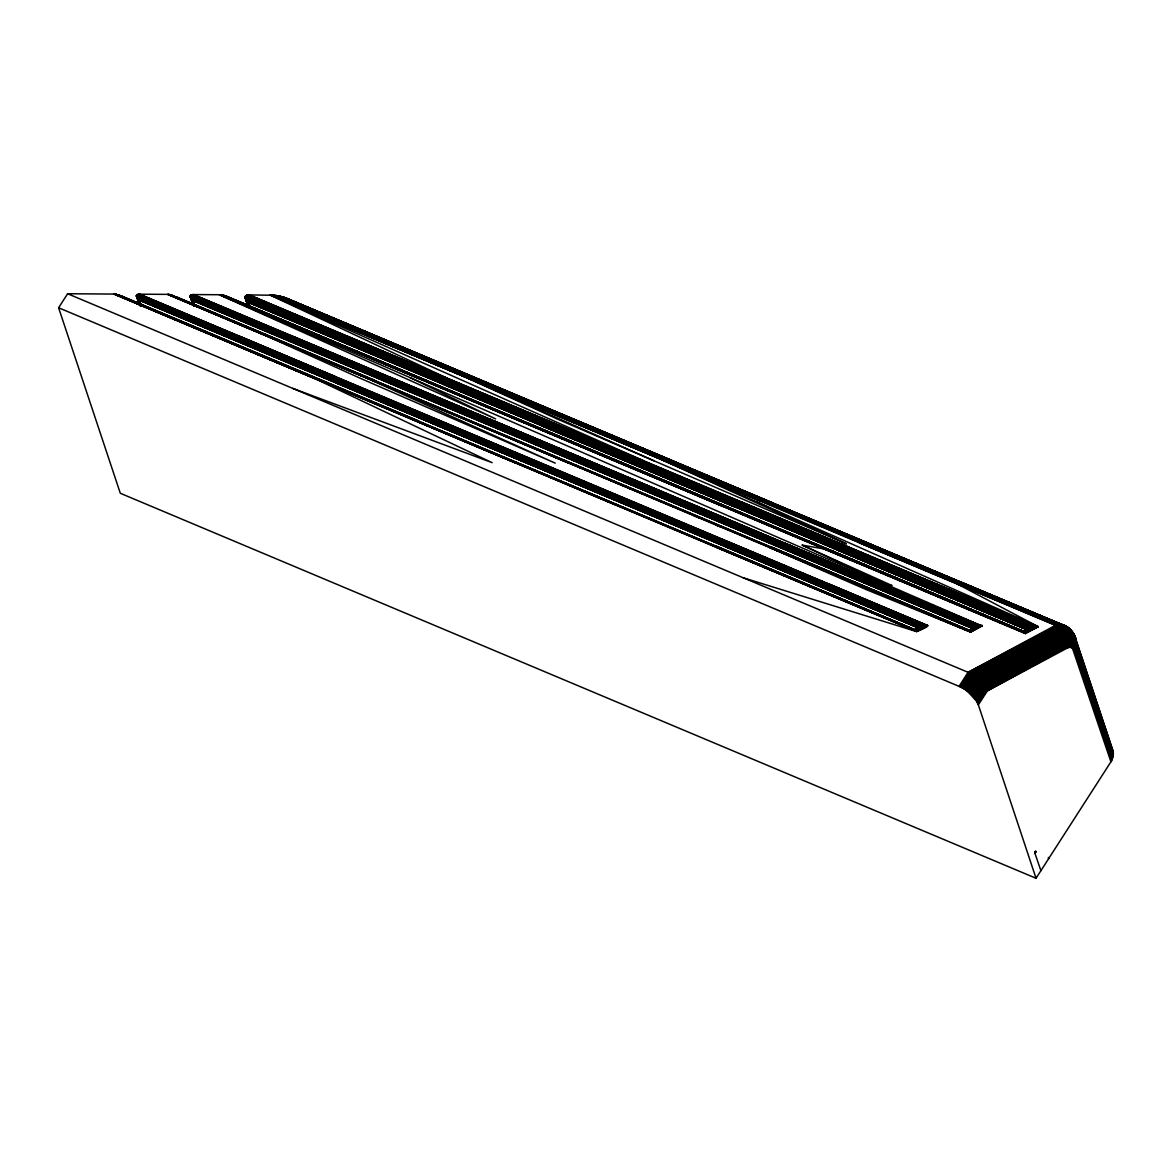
<?xml version="1.0" encoding="UTF-8"?>
<svg xmlns="http://www.w3.org/2000/svg" width="1172" height="1172" viewBox="0 0 1172 1172"><rect width="100%" height="100%" fill="white"/><g stroke="black" fill="none" stroke-linecap="round" stroke-linejoin="round"><path stroke-width="1.5" d="M58.6 307.753L120.306 493.266L1036.033 878.268L1111.539 760.862L1074.402 649.229C1081.053 638.286 1067.78 620.501 1055.591 625.291L968.087 672.318L959.062 686.338L58.6 307.753L67.624 293.733L114.812 294.084L121.287 295.901L127.689 299.534M1111.539 760.862L1113.4 753.259L1110.236 745.363M485.53 423.238L972.614 628.47L193.219 300.779C190.684 299.549 188.531 294.392 192.999 294.568L979.177 626.068C946.917 640.703 1005.195 613.234 970.768 632.104L866.884 589.868L769.945 547.661L970.768 632.104L167.523 294.377L139.717 294.201C134.985 293.586 136.538 299.08 139.453 300.428L141.167 305.584M1036.033 878.268L978.356 704.87L987.381 690.85L1068.454 647.413L1068.381 637.465L1065.714 630.419L1059.283 624.837L960.967 583.187M1068.088 647.53C1070.3 638.579 1065.421 628.338 1056.88 624.72L861.288 542.358L958.901 583.524M1110.939 761.873L1072.439 648.175L1074.314 641.025L1073.493 635.107L1070.3 629.598L1062.784 624.632L1067.077 627.723L1070.578 632.675L1072.248 639.927L1071.34 646.182L1074.402 649.229M835.138 529.568L1064.484 625.54C1073.274 628.968 1077.508 640.146 1072.688 648.409M978.356 704.87L976.613 701.193L985.623 687.173L1067.765 643.032C1070.534 641.069 1076.731 643.032 1072.028 646.446C1075.559 637.568 1072.497 628.295 1063.37 624.896M977.624 703.068L986.648 689.048L1067.736 645.479L1066.461 635.444L1063.077 630.053L1056.236 624.984L665.711 460.01L763.836 501.059M1068.454 647.413L1071.252 647.471C1074.27 640.63 1072.351 632.089 1067.091 627.02C1059.473 622.757 1073.86 630.58 1073.772 634.579L1113.4 753.259M1072.922 648.658C1078.284 641.758 1073.596 625.892 1063.282 631.327L976.965 677.709L967.955 691.729L976.613 701.193M978.034 703.976L987.044 689.971L1067.619 646.666C1076.834 643.736 1068.468 626.244 1060.88 624.193L963.97 583.334M1112.873 757.654L1075.735 646.021L1075.779 638.93L1072.863 632.763M1066.71 627.928C1070.93 627.02 1078.372 642.71 1074.958 637.451C1073.259 634.404 1065.714 632.953 1066.842 638.095L983.586 684.258L974.562 698.278M1070.578 647.281L1071.779 639.824L1070.505 633.686L1067.311 628.456L1061.524 624.28L1063.693 629.789L975.895 676.874L966.871 690.894L967.955 691.729M1068.381 629.642L1069.406 630.199L1064.484 625.54L1071.999 631.913L1069.172 647.252M1072.351 646.607C1076.511 638.652 1070.344 622.288 1059.737 627.753L972.54 674.618L963.516 688.638L959.062 686.338M716.868 546.298L915.259 629.965C921.28 624.295 939.08 622.83 916.68 631.605L742.96 577.679M1072.439 648.175C1075.251 641.333 1074.314 629.877 1065.934 626.859L1067.56 627.445L1065.934 626.859M1069.963 642.315L1068.674 629.525L1062.228 629.115L974.796 676.083L965.772 690.103L966.871 690.894M582.894 463.819L192.311 299.959L194.01 305.072L191.226 297.073L193.629 304.676L191.93 299.549L974.21 628.69L974.503 627.811L386.613 379.201M1071.721 642.359L1069.86 646.021C1072.043 637.539 1067.78 627.606 1059.561 624.149L961.729 583.143M1075.779 638.93L1074.988 641.685L1113.312 755.457M971.046 694.425L980.07 680.405L1065.363 634.565C1070.886 631.312 1074.621 635.883 1075.588 640.176C1077.258 643.311 1075.032 636.586 1072.761 636.557C1070.754 635.59 1068.337 635.854 1066.432 636.894L981.916 682.309L972.892 696.329M1068.805 647.31L1069.377 639.853L1067.062 632.587L979.059 679.482L970.05 693.502M67.624 293.733L968.087 672.318L975.895 676.874L983.586 684.258L1067.194 639.326L1067.575 630.258L1060.221 624.149L1067.062 633.862M1069.113 636.015L1069.377 630.521M1071.047 633.803L1070.197 638.462L1067.194 639.326M973.756 697.296L982.781 683.276L1068.381 637.465L1068.556 636.103M1072.585 634.462L1072.277 636.352M1112.506 758.753L1075.369 647.105C1077.493 642.578 1071.12 639.385 1067.648 641.787L985.007 686.206L975.983 700.226M676.654 462.471L285.558 297.864L274.541 295.285L249.123 294.919C243.205 294.143 245.153 301.028 248.801 302.698L540.614 424.982M1068.161 638.887L1067.648 641.787L985.623 687.173L983.586 684.258M1073.845 638.301L1068.908 637.348L1068.395 640.132L984.334 685.239L975.309 699.259M1073.713 647.852C1077.376 641.04 1074.709 630.741 1067.033 628.529L1068.102 629.012M1074.607 637.011L1071.955 643.706L1067.78 644.263L986.165 688.125L977.155 702.145M1112.067 759.808L1074.929 648.175L1075.574 645.596L1074.021 643.457M1067.751 647.662L1067.018 635.224M1073.347 649.244L1075.618 641.318L1073.274 633.393M1068.088 641.582L1067.765 643.032L986.165 688.125L987.381 690.85L1067.97 646.49C1069.025 643.076 1074.402 645.23 1074.929 648.175M1068.19 642.827L1069.948 630.712M1069.011 641.231L1070.563 631.752L1070.358 630.243L1068.674 629.525M1073.406 638.008L1073.786 634.242L1070.607 631.488M1074.621 638.96L1074.885 636.293L1070.285 629.789M1072.014 637.422L1069.318 644.893M1069.889 647.222L1070.695 638.447L1067.575 630.258M1072.497 637.583L1070.3 643.531M1068.63 642.652L1067.736 645.479L1068.527 645.127M870.43 589.882L970.621 631.825L981.404 626.038L192.999 294.568L219.369 294.729L1025.441 633.627L1038.289 626.712L1031.375 627.357L1028.591 629.95L246.589 300.486L248.332 305.672L245.827 298.157L248.127 305.013M1069.948 641.04L1071.648 633.07L1067.941 627.65L1069.816 629.95M1068.615 643.882L1067.619 646.666M1113.4 754.358L1074.68 640.132L1075.134 636.85M1070.197 638.462L1073.083 639.018L1072.219 641.201M1073.669 649.889L1075.207 646.695L1071.955 643.706M1071.794 641.084L1073.244 633.246M1071.281 642.3L1070.124 644.79M1072.658 641.333L1071.545 643.618M1073.523 649.552L1075.793 642.901L1074.885 636.293L1113.122 751.12M1073.845 641.963C1074.783 639.619 1070.095 639.326 1068.395 640.132M1072.937 642.754L1073.464 641.714M529.627 460.845L921.309 626.551L920.298 627.518L235.133 339.191M1075.999 643.369L1075.164 644.79M1074.343 643.75L1076.16 640.557M1071.691 644.966L1072.336 643.838M1073.318 642.959L1070.622 646.036M1074.914 644.424L1076.072 642.241L1076.174 643.824M1073.083 644.204L1075.471 639.033L1074.299 635.898M960.161 686.821L969.185 672.801L1056.661 625.804C1061.891 622.625 1068.483 626.683 1071.018 631.225M961.274 687.378L970.299 673.358L1056.661 625.804L1062.477 630.346L1066.432 636.894M962.402 687.979L971.427 673.959L1057.715 626.375L1061.671 625.233L1065.465 625.965M965.772 690.103L964.659 689.341L973.668 675.321L1060.689 628.558L1064.557 627.445L1068.249 628.163M969.01 692.593L978.034 678.573L1063.282 631.327L1069.435 631.43L1073.01 633.334M971.984 695.362L981.008 681.342L1066.461 635.444M1034.832 852.791L1035.579 851.194L1034.686 852.601L1040.912 870.693M1034.964 852.982L1035.74 851.385M1035.11 853.26L1035.814 851.487M1035.14 853.348L1035.975 851.766M1073.083 645.625L1073.742 644.659M1072.658 646.798L1076.072 641.128L1076.262 642.725M1072.951 647.032L1073.684 646.124M1074.197 646.724L1075.808 644.483L1113.122 756.555M1074.416 647.047L1075.735 646.021M1073.918 648.16L1075.369 647.105M485.267 419.825L976.027 626.727L969.391 630.697L974.372 628.016L582.718 462.793M1023.859 632.484L1027.434 630.346M917.031 630.038L920.123 628.207L626.742 504.107M932.238 586.483L1029.983 627.972C1025.104 629.335 1018.805 635.414 1028.708 629.32L735.342 504.956L833.321 545.962M917.002 629.818L920.137 627.972L822.392 586.615M916.577 629.642L919.053 628.236M969.42 630.844L974.372 628.016L190.758 298.01L680.698 503.608M735.518 504.546L1029.06 628.749L1023.698 631.811L1028.855 629.012L931.154 587.582M979.059 679.482L1064.616 632.074L1064.747 633.437L980.07 680.405M915.259 629.965L920.796 626.917L136.655 296.955L332.702 379.435M969.347 630.463L974.884 627.401L190.421 297.292L681.152 502.935M975.895 676.874L1061.612 629.423L1064.484 630.785L1064.132 628.5L1066.066 628.309L1069.26 629.716M976.965 677.709L1062.477 630.346L1063.868 631.034M985.007 686.206L1067.458 640.557L1068.249 631.312M986.648 689.048L1067.78 644.263M972.54 674.618L1058.756 627.035C1061.935 625.028 1068.41 625.35 1068.19 630.287M484.915 420.235L975.119 627.21L969.347 630.375L771 546.826M485.076 420.03L975.397 627.049L969.361 630.316L978.166 626.185L191.754 294.758L979.719 626.038C973.038 631.664 962.183 632.734 976.803 626.478L191.124 295.022L978.664 626.126L969.859 630.653M726.523 543.266L922.32 626.097L915.435 629.803L921.939 626.244L136.494 296.311L234.678 337.287M816.532 588.564L915.288 630.214L923.595 625.775L727.709 542.929M915.288 630.214L920.137 627.972L137.813 298.801L139.556 304.002L136.611 295.461L235.03 336.554M916.987 629.891L920.123 628.207L431.208 422.154M292.736 388.386L492.152 462.676L314.492 378.424L114.812 294.084L916.533 631.342L927.316 625.54L829.322 584.154M193.277 305.262L190.245 296.355L485.12 419.928L190.26 296.648L193.028 304.867L190.245 296.355L976.027 626.727L969.42 630.258L976.408 626.595L190.875 295.183L978.166 626.185L969.757 630.536L170.995 294.89L167.523 294.377M192.135 294.67L980.832 626.024L970.475 631.591L980.832 626.024L686.294 501.748M343.528 337.8L245.153 296.794L248.508 306.888L245.153 296.794L540.307 420.382L1030.408 627.753L1023.713 631.342L1030.408 627.753L834.816 544.716M343.836 337.492L1032.517 627.035L1023.683 631.4L1029.631 628.207L931.887 586.733M442.064 378.893L1030.877 627.547L1023.757 631.327L1030.877 627.547L835.255 544.497M1023.786 632.221L1033.807 626.815L739.385 502.407M410.024 377.56L495.639 418.917L219.369 294.729L223.266 295.241L1024.518 632.118L1034.51 626.742L936.677 585.253M824.106 548.906L1024.855 632.631L1035.96 626.668L938.113 585.194M924.679 590.966L1025.046 632.939L1036.737 626.654L938.875 585.194M840.251 543.72L1037.513 626.668L1025.236 633.261L220.072 294.743M970.299 673.358L1057.715 626.375L1061.012 627.181M971.427 673.959L1058.756 627.035M978.034 678.573L1064.03 632.367M234.869 336.774L136.523 295.725L139.497 304.823L136.523 295.725L923.155 625.877L915.581 629.935L923.155 625.877L432.219 418.902M333.698 377.692L136.89 295.007L924.078 625.702L915.772 630.155L816.049 588.329M826.143 584.271L924.576 625.628L915.874 630.302L716.077 546.562M729.145 542.739L925.089 625.584L915.991 630.463L115.984 294.26L215.985 336.276M288.825 336.921L190.479 295.578L976.803 626.478L969.581 630.346L977.243 626.361L780.552 543.662M441.39 380.504L1029.06 628.749L1023.669 631.635L1029.324 628.456L637.583 462.984L735.664 504.077M421.832 379.259L223.266 295.241L1024.225 631.708L1033.147 626.917L345.271 336.657M921.939 626.244L915.332 629.76L921.617 626.39L529.876 460.655M628.104 501.997L922.32 626.097L915.376 629.76L922.716 625.965L136.523 295.725L139.483 304.823M969.42 630.258L976.408 626.595L190.289 296.077L288.605 337.17M1025.441 633.627L1023.903 631.371L1031.375 627.357L933.601 585.839M968.087 672.318L1056.661 625.804L859.208 542.739M1023.903 631.371L1031.931 627.181L835.753 544.306M113.772 294.026L916.68 631.605L915.669 630.038L923.595 625.775L136.611 295.461L139.263 304.471M969.669 630.433L977.697 626.258L192.545 294.597M1032.517 627.035L1023.991 631.444L224.145 295.461L422.945 379.318M915.669 630.038L924.078 625.702M729.643 542.724L925.631 625.54L915.772 630.155L117.889 294.699M770.033 547.148L970.064 630.961L979.719 626.038L291.901 335.983M1024.225 631.708L1033.807 626.815L247.863 294.978L1036.737 626.654L742.169 502.275M970.475 631.591L981.404 626.038L784.859 543.178L882.985 584.608M916.533 631.342L927.902 625.584L139.234 294.201M770.077 547.676L970.621 631.825L981.99 626.068L219.369 294.729M1024.518 632.118L1035.213 626.683L937.38 585.224M347.674 336.379L1035.96 626.668L1024.68 632.353L522.404 421.598M723.168 506.538L622.757 464.185L1025.046 632.939L1038.289 626.712L957.392 584.008M1062.228 629.115L1064.132 628.5L1065.582 629.32L1068.703 634.799M1067.062 632.587L1071.648 633.07L1074.651 636.352M863.896 542.138L1066.579 626.61L1067.472 629.291M802.19 545.127L892.097 585.59L886.662 584.652L802.19 545.127L823.916 548.892M1059.005 625.789L1055.591 625.291L270.102 295.051L446.429 377.867M1069.113 629.584L1071.135 630.565M1068.425 628.441L1069.333 628.793M1058.36 626.053L1060.03 626.449L1058.887 624.207L277.486 295.681L471.027 377.677M170.995 294.89L180.884 299.49M1071.252 631.532L1072.951 632.821L1070.358 630.844L1071.501 632.162M1059.737 627.753L1061.319 628.251M1060.367 627.445L1061.964 627.987M1067.765 628.426L1070.3 629.598M226.885 296.311L332.159 340.92M313.305 310.36L318.359 312.47M321.743 313.876L328.482 316.689M333.537 318.799L352.083 326.534M355.453 327.94L360.507 330.065M363.891 331.471L387.493 341.316M957.641 583.905L1056.236 624.984L859.369 542.665M343.264 338.488L245.109 297.585L247.951 306.082M343.22 338.869L245.182 298.01L1029.631 628.207L637.758 462.662M735.327 504.722L245.344 298.464L343.25 339.279M924.767 589.912L1023.742 631.986L1028.855 629.012L245.842 299.446L343.499 340.173M539.472 422.506L1028.708 629.32L246.193 299.959L637.319 463.834M344.348 341.638L247.058 301.028L248.801 306.2L245.446 296.12L1031.931 627.181L245.256 296.443L1031.375 627.357L638.989 461.592M249.87 307.269L248.156 302.142L345.213 342.663M234.634 337.565L136.567 296.619L921.031 626.727M288.839 299.431L386.672 340.73M289.777 300.003L483.582 381.486M677.123 462.764L773.623 503.242M313.202 310.346L329.977 317.378M333.331 318.784L338.371 320.894M341.726 322.3L768.612 501.338M774.604 503.931L871.192 544.438M298.772 304.647L303.812 306.756M357.504 329.229L362.544 331.339M365.898 332.745L370.923 334.855M386.028 341.169L389.382 342.576M393.792 344.553L398.788 346.648M399.462 346.795L407.109 350.135L402.04 347.981M407.841 350.311L412.881 352.42M416.236 353.827L421.275 355.922M424.63 357.328L429.655 359.438M444.759 365.767L448.114 367.173M458.179 371.377L463.218 373.487M466.573 374.894L471.613 377.003M474.968 378.41L479.993 380.519M486.6 383.215L501.997 389.91L497.016 387.829M503.389 390.261L547.06 408.559M550.239 410.097L678.061 463.482M678.427 463.79L764.935 500.019M768.261 501.411L773.242 503.506M776.86 505.132L823.477 524.675M826.817 526.082L831.812 528.176M458.692 371.758L462.032 373.15M467.027 375.245L473.898 378.307M488.695 384.343L493.69 386.438M505.352 391.331L510.347 393.426M519.123 397.176L524.162 399.286M527.517 400.692L532.557 402.802M550.342 410.2L557.008 412.998M562.018 415.093L676.991 463.336M687.319 467.833L694.132 470.705M695.626 471.32L705.617 475.495M708.943 476.887L713.924 478.982M717.249 480.373L722.245 482.454M725.571 483.846L730.566 485.94M731.108 486.219L744.557 491.859M745.538 492.211L752.951 495.375M753.86 495.683L761.361 498.906M762.166 499.169L767.162 501.25L645.215 449.931M767.352 501.191L1066.066 626.419M775.732 504.971L780.728 507.066M784.053 508.458L789.049 510.553M792.375 511.959L800.696 515.446M804.036 516.837L809.032 518.932M812.357 520.324L817.353 522.419M820.678 523.811L825.674 525.906M829 527.297L833.995 529.392M837.335 530.784L842.331 532.879M848.982 535.677L852.322 537.069M857.303 539.164L860.644 540.556M569.094 418.844L667.117 459.907L278.936 295.945L1065.48 626.375L283.053 296.985M667.85 459.995L863.368 542.109M764.818 501.03L666.78 459.981L861.801 542.197M863.032 542.167L1058.887 624.207L1065.582 629.32M764.481 501.118L862.504 542.153M862.167 542.24L1058.213 624.339L1061.656 626.961M861.625 542.255L763.499 501.177L860.922 542.328M663.909 460.039L860.556 542.314M441.8 379.171L245.095 297.175L247.951 306.112L245.095 297.175L540.058 420.528L441.932 379.127M441.551 379.669L539.794 420.821L441.698 379.435M736.543 503.389L834.845 544.614M343.279 339.206L441.331 380.168M441.434 380.006L539.589 421.246L441.536 379.757M834.435 544.848L637.978 462.354L1029.983 627.972L245.182 298.01L735.913 503.784M245.344 298.464L637.553 462.779L441.434 380.124M343.381 339.675L539.384 421.949M833.248 546.416L1028.855 629.012L245.563 298.948L735.459 504.385M245.842 299.446L539.398 422.33M246.193 299.959L539.472 423.033M637.348 464.229L246.589 300.486L1028.708 629.32M735.357 505.264L833.175 546.298M735.225 505.44L247.058 301.028L1028.606 630.272L930.964 588.901M539.97 424.059L247.585 301.585L249.27 306.698L245.695 295.842L934.714 585.531L246.823 295.212L933.688 585.78M735.269 505.806L637.656 464.903L1028.591 629.95L930.92 588.549M735.415 506.011L833.087 546.987L735.357 505.615M735.357 506.201L637.846 465.328L1028.606 630.272L248.156 302.142L249.885 307.284M248.156 302.142L637.832 465.489L442.459 383.185M735.533 506.407L833.116 547.339M540.834 425.187L735.503 506.597M443.617 384.533L540.863 425.304M735.723 507.007L541.259 425.656L736.001 507.432L638.388 466.207M291.52 324.248L235.88 300.955L237.374 302.068M292.429 324.439L333.668 341.887M334.474 342.004L430.959 382.468M263.597 312.792L268.652 314.902M272.021 316.308L277.075 318.432M280.445 319.839L285.514 321.948M292.253 324.776L295.622 326.182M300.677 328.292L310.785 332.526M314.155 333.932L321.582 337.287M322.578 337.463L327.633 339.572M336.877 343.191L431.618 382.922M523.269 421.539L723.959 505.645M824.312 547.793L1024.094 631.562L1033.147 626.917L246.384 295.388L1034.51 626.742L444.891 377.897M358.588 352.713L363.657 354.838M367.026 356.244L372.095 358.368M375.465 359.789L380.534 361.914M397.411 368.99L402.479 371.114M405.864 372.52L410.918 374.644M417.672 377.472L421.056 378.893M522.815 421.554L924.254 589.838M383.185 363.232L388.21 365.342M522.082 421.832L622.654 464.009L522.478 421.73M723.461 506.128L1024.855 632.631M190.245 296.355L386.877 378.512M484.93 420.147L190.26 296.648L975.705 626.874L583.348 461.343M484.798 420.382L190.318 296.97L975.119 627.21M680.961 503.154L190.567 297.644L974.679 627.591L582.762 462.251M288.708 339.162L680.815 503.374M680.639 503.857L191.256 298.757L193.526 305.599L190.846 297.776M387.038 381.076L484.827 422.096M582.748 463.101L680.595 504.121M191.065 297.307L193.849 306.009L191.563 299.168L484.974 422.418M680.727 504.971L485.281 422.902M192.75 300.369L194.464 305.54L192.75 300.369L583.275 464.449M583.495 464.654L681.02 505.572M179.067 298.303L277.295 339.514M180.312 299.08L278.951 340.569M181.44 299.885L186.436 301.98M189.747 303.372L194.728 305.453M198.053 306.844L231.28 320.762M234.605 322.154L247.893 327.721M248.405 328.116L270 337.155M271.142 337.463L278.306 340.627M279.375 340.876L284.371 342.971M287.697 344.363L292.692 346.458M296.018 347.864L312.66 354.838M316 356.229L370.938 379.274M770.224 546.826L870.02 588.696M279.888 341.257L289.865 345.447M293.19 346.839L298.186 348.934M301.512 350.325L306.507 352.42M309.833 353.812L314.814 355.907M318.139 357.299L323.135 359.394M329.786 362.192L333.112 363.584M338.107 365.679L343.103 367.774M346.429 369.165L378.029 382.424M569.739 462.94L669.798 504.912M770.092 547.016L969.962 630.8L979.177 626.068L191.417 294.861L682.631 502.114M569.592 463.145L669.769 505.161L569.402 463.248M333.331 377.897L136.611 295.461L139.234 303.621M136.523 295.725L529.934 460.552M138.794 302.903L136.494 296.003L529.656 460.713L431.56 419.356M726.201 543.354L136.494 296.311L921.617 626.39L627.313 502.554M529.217 461.123L136.567 296.619L921.309 626.551L627.21 502.715M627.635 502.305L725.878 543.515M626.83 503.11L920.416 627.313L136.802 297.292L332.819 378.981M725.585 543.676L430.959 420.279L920.591 627.108L430.798 420.616M136.802 297.292L528.792 461.665M626.859 502.935L136.992 297.659L920.416 627.313M137.813 298.801L626.742 503.169M138.164 299.197L920.152 628.441L138.164 299.197L235.616 339.953M332.965 380.255L626.668 503.418M528.982 463.394L138.56 299.607L140.303 304.779L138.56 299.607L430.944 421.686M528.821 462.662L626.639 503.696M626.771 504.531L138.999 300.017L140.699 305.16L138.999 300.017L529.598 464.346M334.181 382.028L627.064 505.132M431.926 423.18L626.903 504.824M124.671 297.585L224.072 339.484M126.547 298.728L223.486 339.499M226.738 340.832L323.296 381.34M145.094 307.02L150.162 309.144M153.547 310.551L158.616 312.675M183.945 323.282L189.014 325.406M192.384 326.827L197.453 328.936M212.659 335.309L216.029 336.73M226.093 340.891L284.298 365.298M285.485 365.635L323.765 381.676M516.046 462.457L615.989 504.385M234.869 344.758L238.194 346.15M256.478 353.812L261.473 355.907M273.105 360.786L278.086 362.88M284.737 365.664L289.733 367.759M293.059 369.151L298.04 371.231M301.365 372.637L306.346 374.718M309.672 376.109L314.667 378.204M317.993 379.596L322.974 381.691M424.747 424.44L428.088 425.832M433.069 427.927L436.409 429.318M441.39 431.413L451.381 435.603M454.707 437.01L459.702 439.104M463.028 440.496L468.024 442.591M471.349 443.983L476.345 446.078M479.67 447.47L487.992 450.971M491.317 452.363L496.313 454.458M499.638 455.849L504.634 457.944M507.959 459.351L512.955 461.446M515.827 462.515L615.842 504.473M435.09 428.952L440.071 431.047M443.397 432.439L448.393 434.534M501.631 456.86L509.937 460.347M513.263 461.753L518.258 463.834M615.769 504.663L916.24 630.858L927.316 625.54L138.779 294.245L335.046 377.179M515.475 462.823L615.681 504.854M716.107 547.016L916.24 630.858L115.383 294.157L314.843 378.366M716.077 547.207L916.372 631.093L926.73 625.526L138.369 294.304L334.665 377.267M1064.996 625.936L284.327 297.395L573.137 419.298M1065.48 626.375L280.342 296.252L572.009 419.093M1062.564 625.438L278.936 295.945L471.569 377.692M277.486 295.681L1058.887 624.207M372.418 336.437L276.021 295.476L1058.213 624.339M274.541 295.285L1058.624 624.998M372.344 336.467L1056.88 624.72L369.663 336.32L467.379 377.56M368.36 336.291L466.471 377.618L654.196 460.889M1037.513 626.668L248.464 294.919L346.473 336.452M345.374 336.657L247.307 295.08L1035.96 626.668M247.307 295.08L1035.213 626.683L1024.68 632.353L221.596 294.905L521.643 421.817M246.823 295.212L1035.213 626.683L249.123 294.919L1038.289 626.712L662.839 460.171L564.904 418.77M1033.807 626.815L246.003 295.593L540.995 420.001M1030.408 627.753L245.095 297.175L247.937 305.702M1029.983 627.972L245.109 297.585L638.008 462.164L539.984 420.748M245.563 298.948L1029.06 628.749M1028.606 630.272L247.585 301.585L637.597 465.064L442.122 382.702M833.57 548.481L931.11 589.501M1025.046 632.939L220.805 294.802L420.895 379.45M193.468 294.538L981.99 626.068M190.479 295.578L977.243 626.361M190.289 296.077L976.803 626.478M288.4 337.946L975.397 627.049M190.977 298.391L974.284 628.251L876.48 586.864M191.256 298.757L974.225 628.47L484.93 422.228M191.563 299.168L974.225 628.47M191.93 299.549L974.24 628.939L192.311 299.959L194.025 305.072M176.415 296.882L374.498 380.138M169.735 294.597L970.064 630.961M970.621 631.825L168.578 294.436L368.33 378.805L555.25 463.145L361.386 378.761L267.919 336.598L168.036 294.392L569.138 463.248L469.064 421.026M693.721 515.636L698.776 517.746M716.092 525.041L721.102 527.151M137.666 294.524L925.631 625.54M925.089 625.584L137.373 294.655L235.543 336.174M924.576 625.628L137.124 294.831L235.294 336.349M136.494 296.003L922.32 626.097M137.505 298.406L920.196 627.738L430.798 420.909M138.56 299.607L920.21 628.675L724.867 546.328M120.599 295.622L418.653 420.924M314.492 378.424L114.27 294.04L515.226 462.823L415.181 420.631M574.734 419.679L671.307 460.391M573.665 419.43L767.763 501.191M281.72 296.589L475.319 378.234M475.993 378.395L572.8 419.21M586.689 425.26L616.78 437.947M620.135 439.353L625.145 441.478M628.485 442.884L633.51 444.994M636.85 446.4L641.875 448.524M770.4 502.568L775.424 504.678M668.904 460.083L765.858 501.015M766.4 501.118L863.53 542.079M960.19 583.29L1057.95 625.203M376.417 336.979L764.891 501.015M375.084 336.76L569.343 418.8M471.408 377.721L666.048 459.893L567.907 418.829L664.963 459.951M276.021 295.476L470.294 377.589L373.531 336.584M762.401 501.103L372.154 336.452L469.02 377.56M371.026 336.364L761.434 501.264M469.752 377.618L566.984 418.756M761.99 501.279L859.691 542.504M467.731 377.56L663.162 460.025M346.37 336.437L641.26 460.889M246.384 295.388L639.429 461.387M344.363 337.038L540.38 420.279M540.6 420.221L933.117 585.985M343.689 337.624L245.446 296.12L248.757 306.17M736.075 503.696L931.93 586.63M735.606 504.297L931.579 586.938M441.419 380.9L539.34 422.213M441.507 381.325L539.369 422.623M833.189 547.119L930.876 588.447M441.859 382.219L1028.62 629.628L930.949 588.227M638.095 465.767L930.978 589.179M442.826 383.669L638.095 465.929M833.497 548.247L1027.009 629.891M826.099 548.569L924.898 590.219M925.148 590.542L930.172 592.666M933.513 594.072L988.685 617.395M992.025 618.801L998.808 621.893M1000.39 622.332L1010.411 626.566M1013.765 627.987L1018.776 630.111M828.238 549.8L865.229 565.622M866.694 566.032L873.579 569.153M875.044 569.548L901.795 580.843M905.136 582.25L910.146 584.374M913.501 585.78L918.511 587.905M927.125 591.816L932.136 593.94M935.476 595.347L940.486 597.471M629.393 466.192L651.134 475.363M654.474 476.77L659.484 478.894M662.825 480.3L701.281 496.518M704.621 497.924L709.631 500.034M712.972 501.455L717.997 503.564M721.337 504.971L726.347 507.095M735.005 510.816L740.015 512.926L735.02 510.889M748.366 516.442L743.356 514.332L748.381 516.515M751.706 517.848L756.716 519.972M775.073 527.708L771.733 526.301L778.706 529.48M790.104 534.051L785.094 531.942L790.133 534.11M801.794 538.973L806.805 541.083L801.824 539.047M810.145 542.504L815.155 544.614L810.174 542.563M830.186 550.825L837.072 553.96L832.105 551.865M843.65 556.51L848.704 558.634M852.073 560.055L857.128 562.194M860.497 563.615L865.551 565.739M868.921 567.16L873.975 569.284M877.345 570.705L884.069 573.548M889.123 575.672L895.862 578.514M899.232 579.935L904.286 582.074M924.503 590.585L929.543 592.724M932.912 594.145L937.966 596.27M941.336 597.691L946.39 599.815M971.661 610.466L976.701 612.604M980.07 614.025L985.125 616.15M1000.287 622.537L1007.026 625.379M534.681 426.593L539.691 428.703M543.032 430.109L548.042 432.219M551.382 433.625L556.392 435.75M559.733 437.156L569.753 441.375M573.093 442.782L578.104 444.891M581.444 446.298L586.454 448.422M589.794 449.828L594.805 451.938M629.833 466.588L633.173 467.994M638.183 470.118L656.554 477.868M659.895 479.275L664.905 481.384M668.245 482.791L673.255 484.915M676.596 486.321L681.606 488.431M684.946 489.837L689.956 491.962M693.297 493.368L699.977 496.181M704.987 498.305L715.008 502.524M718.348 503.931L723.358 506.055M748.674 516.808L756.731 520.031M763.412 522.859L770.37 525.964M623.021 464.039L723.3 506.319M222.416 295.051L321.978 337.096M421.744 379.406L622.405 464.171M882.853 584.608L981.404 626.038M489.163 418.858L587.436 460.303M587.729 460.303L685.928 501.733M390.466 377.413L980.261 626.024L970.328 631.356L169.134 294.509L368.682 378.746M290.143 336.188L977.697 626.258L190.655 295.359L387.185 378.278M190.875 295.183L289.045 336.73M386.599 379.772L876.656 586.352M386.643 380.08L582.616 462.618M680.654 504.048L778.574 545.361M386.731 380.402L484.651 421.686M680.698 504.546L974.21 628.69M870.664 589.194L967.735 630.14M772.143 547.91L842.375 577.532M845.715 578.939L869.126 588.813M876.011 591.919L879.352 593.325M889.387 597.559L894.397 599.683M897.737 601.09L902.748 603.214M906.088 604.62L911.098 606.744M914.453 608.151L919.463 610.26M922.803 611.681L927.814 613.791M956.22 625.789L961.23 627.914M964.571 629.32L969.581 631.43M772.319 548.144L805.75 562.238M809.09 563.659L814.101 565.768M817.441 567.175L864.233 586.908M867.719 588.564L871.06 589.97M877.813 592.871L882.824 594.98M170.35 294.729L269.794 336.642M588.842 471.188L592.182 472.594M602.203 476.828L607.213 478.938M610.553 480.344L615.564 482.454M618.904 483.86L623.914 485.984M627.254 487.391L632.265 489.5M669.007 505L674.017 507.11M730.185 542.724L926.173 625.526L916.108 630.653L926.173 625.526L138.003 294.392L530.169 460.493M238.18 335.617L336.393 377.047M434.27 418.477L630.756 501.323M139.717 294.201L335.925 377.062M433.816 418.521L630.272 501.367M237.227 335.661L335.47 377.12M531.649 460.025L629.803 501.44M728.164 542.856L826.245 584.242M432.951 418.668L629.379 501.513M432.585 418.77L825.322 584.418M236.055 335.91L334.298 377.384M431.355 419.561L529.436 460.918M528.792 462.383L724.53 545.141M431.413 422.491L920.152 628.441M718.128 547.441L820.078 590.307M823.418 591.728L886.94 618.538M890.295 619.959L913.691 629.833M719.974 548.393L724.985 550.503M728.325 551.909L733.335 554.019M736.675 555.44L783.467 575.159M786.808 576.565L791.818 578.69M795.158 580.096L800.168 582.206M803.509 583.612L821.968 591.45M825.308 592.856L830.318 594.98M833.658 596.387L838.669 598.511M853.699 604.855L857.04 606.261M867.06 610.495L872.071 612.604M875.411 614.025L880.421 616.135M883.761 617.541L888.772 619.666M892.112 621.072L897.122 623.182M720.165 548.643L723.505 550.049M728.515 552.159L738.536 556.392M741.861 557.799L746.872 559.908M750.212 561.315L755.222 563.439M758.562 564.845L763.573 566.955M766.913 568.361L771.923 570.471M775.263 571.877L780.274 574.002M786.954 576.814L790.294 578.221M800.315 582.455L805.325 584.564M808.665 585.971L813.676 588.08M415.459 420.558L515.402 462.691M521.555 465.138L526.565 467.247M529.905 468.654L534.915 470.763M538.256 472.17L543.251 474.294M546.592 475.7L551.602 477.81M566.633 484.139L569.973 485.545M579.994 489.779L585.004 491.888M588.329 493.295L593.34 495.404M596.68 496.811L601.69 498.92M605.03 500.327L610.041 502.436M370.85 336.349L467.906 377.487M369.473 336.32L466.632 377.545L271.582 295.095L1056.88 624.72L273.061 295.168L369.737 336.291M247.863 294.978L345.887 336.525M756.702 501.821L846.257 543.808L558.18 419.43L466.471 377.618M643.721 460.816L270.102 295.051L761.273 501.338L662.839 460.171L846.257 543.808M1071.252 647.471L1072.16 647.97M1073.083 639.018L1074.68 640.132M1065.553 626.038L1066.579 626.61M234.239 299.885L235.074 300.413M963.516 688.638L964.659 689.341M1070.358 630.243L1072.453 632.323M1068.981 628.573L1069.889 629.276M1063.854 625.13L1064.938 626.654M1071.809 631.693L1074.372 635.488L1113.297 752.19M1069.626 629.32L1070.856 630.58M1060.88 624.193L1062.858 628.866M1070.563 631.752L1072.761 636.557M1064.879 625.716L1066.491 634.052M1059.561 624.149L1060.689 626.229M1073.537 633.979L1074.431 635.283M1069.377 629.086L1070.08 630.214M1072.146 633.349L1073.054 634.77M1065.861 626.375L1067.033 631.371M985.623 687.173L986.165 688.125M1074.153 634.887L1074.68 635.854M191.051 297.278L192.765 302.376M1073.098 633.73L1089.667 683.54M1097.666 707.58L1109.664 743.649M245.153 296.794L248.493 306.874M193.219 300.779L194.933 305.951M193.541 305.614L190.919 297.527L193.834 305.98M248.801 302.698L249.914 306.097M1063.898 627.503L1062.169 624.427L1064.777 628.382M1071.354 630.946L1071.618 632.265M1065.714 630.419L1065.89 632.924M1065.304 633.158L1065.363 634.565M1065.934 634.286L1065.934 635.707M1048.325 857.406A1.802 1.509 -18.4 0 1 1048.457 858.959M301.512 305.438L296.443 303.314L301.453 305.423M309.935 308.954L304.881 306.844L309.848 308.939M485.355 382.936L480.359 380.841L485.355 382.936M1030.877 627.547L245.095 297.175L1030.877 627.547M798.454 537.567L793.444 535.457L798.484 537.64M140.464 306.112L136.728 295.227L140.45 306.097"/></g></svg>
